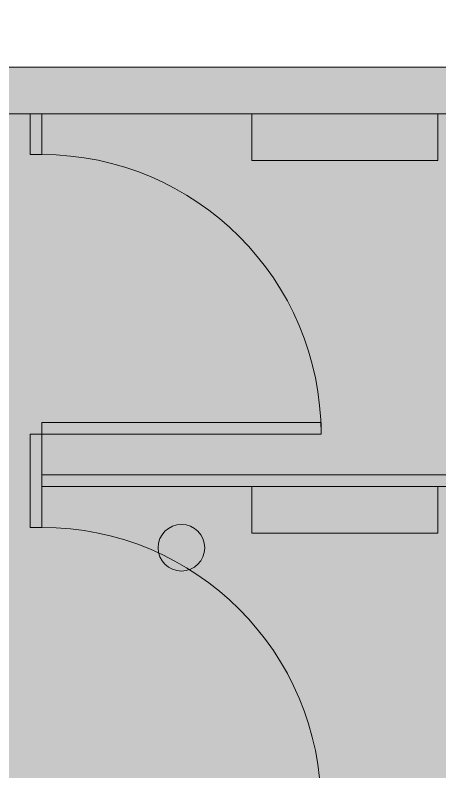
# Model space of a CAD drawing. Header units: inches. Extents: x 1 to 4591, y -953 to 1388.
# Drawn here: x 3306.8 to 3343.3, y 3.9 to 68.9 of the extents above; entities that cross this region are included whole.
import ezdxf

# ---------------------------------------------------------------- set-up
doc = ezdxf.new("R2010")
doc.units = ezdxf.units.IN
doc.header["$MEASUREMENT"] = 0
for name, color, linetype, lineweight in [('4th Floor Revit Background_dwg', 8, 'Continuous', 9), ('A-DETL-GENF', 92, 'Continuous', 9), ('A-EXIST-CORE', 7, 'Continuous', 9), ('A-FLOR-TOIL-ACCS', 7, 'Continuous', 9), ('A-FLOR-TPTN', 7, 'Continuous', 9), ('P-EXIST-FIXT', 7, 'Continuous', 9)]:
    doc.layers.add(name, color=color, linetype=linetype, lineweight=lineweight)

# ---------------------------------------------------------------- blocks, each defined once
blk = doc.blocks.new('4th Floor Revit Background_dwg-1506688-4th Floor New Construction - Tel_Data_Elec Plan')
at = {"layer": 'A-EXIST-CORE'}
blk.add_line((2023.851, 905.393), (1553.829, 905.393), dxfattribs=at)
at = {"layer": 'A-EXIST-CORE', "flags": 128}
blk.add_lwpolyline([(1679.229, 901.393), (1821.604, 901.393), (1821.604, 741.393), (1762.604, 741.393), (1762.604, 763.643)], dxfattribs=at)
at = {"layer": 'A-FLOR-TOIL-ACCS', "flags": 128}
for points in [[(1779.642, 901.393), (1795.642, 901.393), (1795.642, 897.395), (1779.642, 897.395)], [(1779.642, 869.393), (1795.642, 869.393), (1795.642, 865.395), (1779.642, 865.395)]]:
    blk.add_lwpolyline(points, close=True, dxfattribs=at)
at = {"layer": 'A-FLOR-TPTN'}
for p, q in [((1761.604, 870.393), (1821.604, 870.393)), ((1761.604, 869.393), (1821.604, 869.393))]:
    blk.add_line(p, q, dxfattribs=at)
at = {"layer": 'A-FLOR-TPTN', "flags": 128}
blk.add_lwpolyline([(1761.604, 901.393), (1761.604, 897.893), (1760.604, 897.893), (1760.604, 901.393)], dxfattribs=at)
blk.add_lwpolyline([(1785.604, 873.893), (1785.604, 874.893), (1761.604, 874.893), (1761.604, 873.893), (1760.604, 873.893), (1760.604, 865.893), (1761.604, 865.893), (1761.604, 873.893)], close=True, dxfattribs=at)
at = {"layer": 'A-FLOR-TPTN'}
for centre in [(1761.604, 873.893), (1761.604, 841.893)]:
    blk.add_arc(centre, 24, 0, 90, dxfattribs=at)
at = {"layer": 'P-EXIST-FIXT'}
blk.add_circle((1773.604, 864.143), 2, dxfattribs=at)

msp = doc.modelspace()

# ---------------------------------------------------------------- hatches: boundary and pattern name
at = {"layer": 'A-DETL-GENF'}
h = msp.add_hatch(color=9, dxfattribs=at)
h.paths.add_polyline_path([(3097.304, -162.72), (3245.204, -162.72), (3245.204, -147.944), (3456.829, -147.944), (3456.829, -162.72), (3571.34, -162.72), (3571.34, 64.405), (3097.304, 64.405), (3097.304, 24.53), (3106.79, 24.53), (3106.79, -19.47), (3097.304, -19.47), (3097.304, -77.47), (3106.79, -77.47), (3106.79, -121.47), (3097.304, -121.47), (3097.304, -158.22)], flags=0)
h.paths.add_polyline_path([(4231.235, -162.72), (4231.235, 68.308), (3945.235, 68.308), (3945.235, -162.72), (4221.965, -162.72)], flags=0)
h.paths.add_polyline_path([(2867.813, -160.845), (2965.29, -160.845), (2965.29, -120.86), (2955.79, -120.86), (2955.79, -76.86), (2965.79, -76.86), (2965.79, -18.86), (2955.79, -18.86), (2955.79, 25.14), (2965.29, 25.14), (2965.29, 62.362), (2881.542, 62.362), (2799.662, 144.242), (2742.193, 144.242), (2742.193, 18.14), (2705.207, 18.14), (2705.207, -160.845), (2863.813, -160.845)], flags=0)
h.paths.add_polyline_path([(2221.813, 330.778), (2221.813, 334.778), (2380.799, 334.778), (2494.978, 448.957), (2385.157, 558.753), (2314.519, 558.753), (2314.519, 773.499), (2198.584, 773.499), (2198.584, 330.778)], flags=0)

# ---------------------------------------------------------------- block references
at = {"layer": '4th Floor Revit Background_dwg', "color": 7}
msp.add_blockref('4th Floor Revit Background_dwg-1506688-4th Floor New Construction - Tel_Data_Elec Plan', (1547.475, -840.988), dxfattribs=at)

doc.saveas('drawing.dxf')
